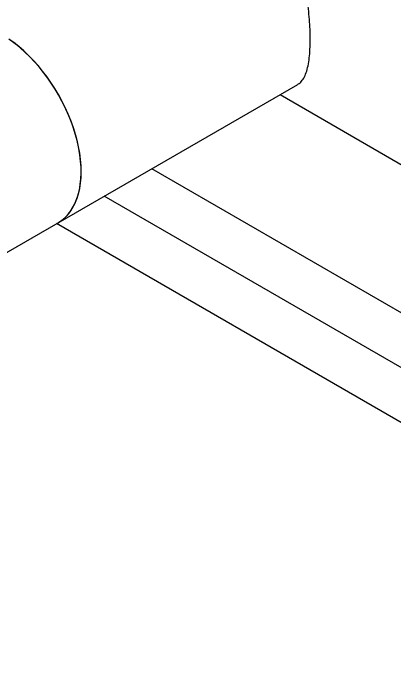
# Model space of a CAD drawing. Header units: inches. Extents: x 0.9 to 37.1, y -8.4 to 11.7.
# Drawn here: x 14.2188 to 14.3369, y 3.694 to 3.8975 of the extents above; entities that cross this region are included whole.
import ezdxf

# ---------------------------------------------------------------- set-up
doc = ezdxf.new("R2010")
doc.units = ezdxf.units.IN
doc.header["$MEASUREMENT"] = 0

msp = doc.modelspace()

# ---------------------------------------------------------------- linework, layer by layer
at = {"color": 7, "linetype": 'Continuous', "lineweight": 25}
for p, q in [((14.23268678930048, 3.832616735248975), (14.30686799635054, 3.875440634546645)), ((14.3013830830143, 3.872274261475782), (14.38479179056532, 3.824123439525644)), ((14.52116578583945, 3.6995467200153), (14.26167178583033, 3.849349417580496)), ((14.50139200409754, 3.69395337890673), (14.2469403945556, 3.840845166415676)), ((14.21460999342038, 3.822181223113514), (14.23268678930048, 3.832616735248975)), ((14.46883433872571, 3.695737252145792), (14.23220660882091, 3.832339532958533))]:
    msp.add_line(p, q, dxfattribs=at)
at = {"color": 7, "linetype": 'Continuous', "lineweight": 25, "flags": 128}
for points in [[(14.23983445400623, 3.848414765680534), (14.23978328534295, 3.850268061581624), (14.23962999397227, 3.852172662196748), (14.23937522285146, 3.854120578969033), (14.23902004057915, 3.856103641658587), (14.23856593691323, 3.858113532611325), (14.23801481652227, 3.860141821646107), (14.23736899099673, 3.86218000141384), (14.2366311691533, 3.86421952308026), (14.2358044456732, 3.866251832182715), (14.23489228812202, 3.868268404510551), (14.23389852240553, 3.870260781858619), (14.23282731672248, 3.872220607503917), (14.2316831640818, 3.874139661256604), (14.23047086345727, 3.876009893938322), (14.22919549965903, 3.877823461143254), (14.22786242200606, 3.879572756140279), (14.22647722188931, 3.881250441778261), (14.22504570931946, 3.882849481260594), (14.22357388855773, 3.884363167659986), (14.22206793293187, 3.885785152049633), (14.22053415894314, 3.887109470132831), (14.21897899977267, 3.888330567259306), (14.21740897829848, 3.889443321723348)], [(14.23268678930048, 3.832616735248975), (14.23363781088417, 3.833229909528176), (14.23465134035836, 3.834044731432559), (14.23558427228589, 3.834978904335631), (14.23643269362603, 3.836028509991584), (14.23719304580485, 3.837189145989536), (14.23786213964106, 3.838455944218762), (14.23843716872258, 3.839823591287244), (14.23891572117761, 3.841286350807887), (14.23929578979085, 3.842838087458915), (14.23957578042245, 3.844472292717549), (14.23975451869439, 3.846182112159006), (14.23983125491625, 3.847960374206346), (14.23980566722965, 3.84979962021055), (14.23967786295823, 3.851692135734695), (14.23944837815753, 3.853629982910977), (14.23911817536655, 3.85560503373489), (14.23868863957054, 3.857609004156898), (14.23816157239192, 3.859633488828623), (14.2375391845336, 3.861669996357795), (14.23682408650654, 3.863709984924097), (14.2360192776804, 3.865744898106539), (14.23512813370308, 3.867766200772048), (14.23415439234211, 3.869765414874796), (14.23310213780716, 3.871734155016059), (14.23197578361943, 3.873664163615498), (14.23078005409983, 3.875547345546321), (14.2295199645535, 3.877375802089062), (14.22820080023392, 3.879141864061542), (14.22682809417467, 3.880838123986101), (14.22540760398204, 3.882457467159124), (14.22394528768552, 3.883993101492581), (14.22244727874788, 3.885438586002407), (14.22091986033918, 3.886787857824227), (14.21936943898304, 3.888035257643113), (14.21780251768545, 3.889175553430724)], [(14.23268678930048, 3.832616735248975), (14.23282731672248, 3.832699192358763), (14.23389852240553, 3.833422230248188), (14.23489228812202, 3.834267230122603), (14.2358044456732, 3.835230647758874), (14.2366311691533, 3.836308442248624), (14.23736899099673, 3.837496092947204), (14.23801481652227, 3.838788618434845), (14.23856593691323, 3.840180597410467), (14.23902004057915, 3.841666191430502), (14.23937522285146, 3.843239169397346), (14.23962999397227, 3.84489293369476), (14.23978328534295, 3.846620547860556), (14.23983445400623, 3.848414765680534)]]:
    msp.add_lwpolyline(points, dxfattribs=at)
at = {"color": 7, "linetype": 'Continuous', "lineweight": 25}
msp.add_open_spline([(14.30684330877471, 3.875484059495865), (14.3069980744016, 3.875559342232004), (14.30754401046825, 3.8758249022383), (14.30831085676924, 3.876678987493235), (14.30914963288562, 3.87809661225384), (14.30981037635481, 3.880002809289429), (14.31028540784838, 3.882269960643112), (14.31058636622904, 3.884873654511263), (14.31073388592156, 3.88773061394368), (14.31073625562255, 3.890776561992005), (14.31060625055502, 3.893946332709158), (14.31036110734262, 3.897163158458256), (14.30999369114151, 3.900505379948772), (14.30949847411772, 3.903932819010473), (14.30887156128838, 3.907400841111069), (14.30808410376771, 3.910972175683249), (14.30710974019333, 3.91460409372741), (14.30591869639835, 3.918243455777199), (14.30449313317569, 3.921817531548334), (14.30278856178226, 3.925257465098485), (14.30077339378823, 3.928486181865037), (14.29853815135372, 3.931283789968636), (14.29609187005747, 3.933597186142418), (14.293497736542, 3.935437834540191), (14.29083276411328, 3.93677993040374), (14.2881570900657, 3.937643444710941), (14.28553750447388, 3.938113563775736), (14.28285360178268, 3.938236595337853), (14.28014419764645, 3.938001588716676), (14.27745926242108, 3.937412498391821), (14.274826794905, 3.936517557984784), (14.27320051190029, 3.935636897047188), (14.27237391230183, 3.935189278781928)], degree=3, knots=[0, 0, 0, 0, 0.01388753340142169, 0.04898830258710387, 0.08670025729530016, 0.1245415646442107, 0.1622263082008494, 0.1970457577130677, 0.2319961602887682, 0.2668062877099988, 0.298347635364304, 0.3299916996138581, 0.3615435932266096, 0.3934983948552225, 0.4255436272766597, 0.4575117658311703, 0.4926872609475488, 0.5279613124070931, 0.563137101224998, 0.6008710818518088, 0.6387327178123496, 0.6764307395400084, 0.7110696700042654, 0.7458473335046797, 0.7804760972029969, 0.8108523058720694, 0.8413246534562254, 0.8717172441823621, 0.9034931966661178, 0.9353534193610745, 0.9671417352067684, 1, 1, 1, 1], dxfattribs=at)

doc.saveas('drawing.dxf')
